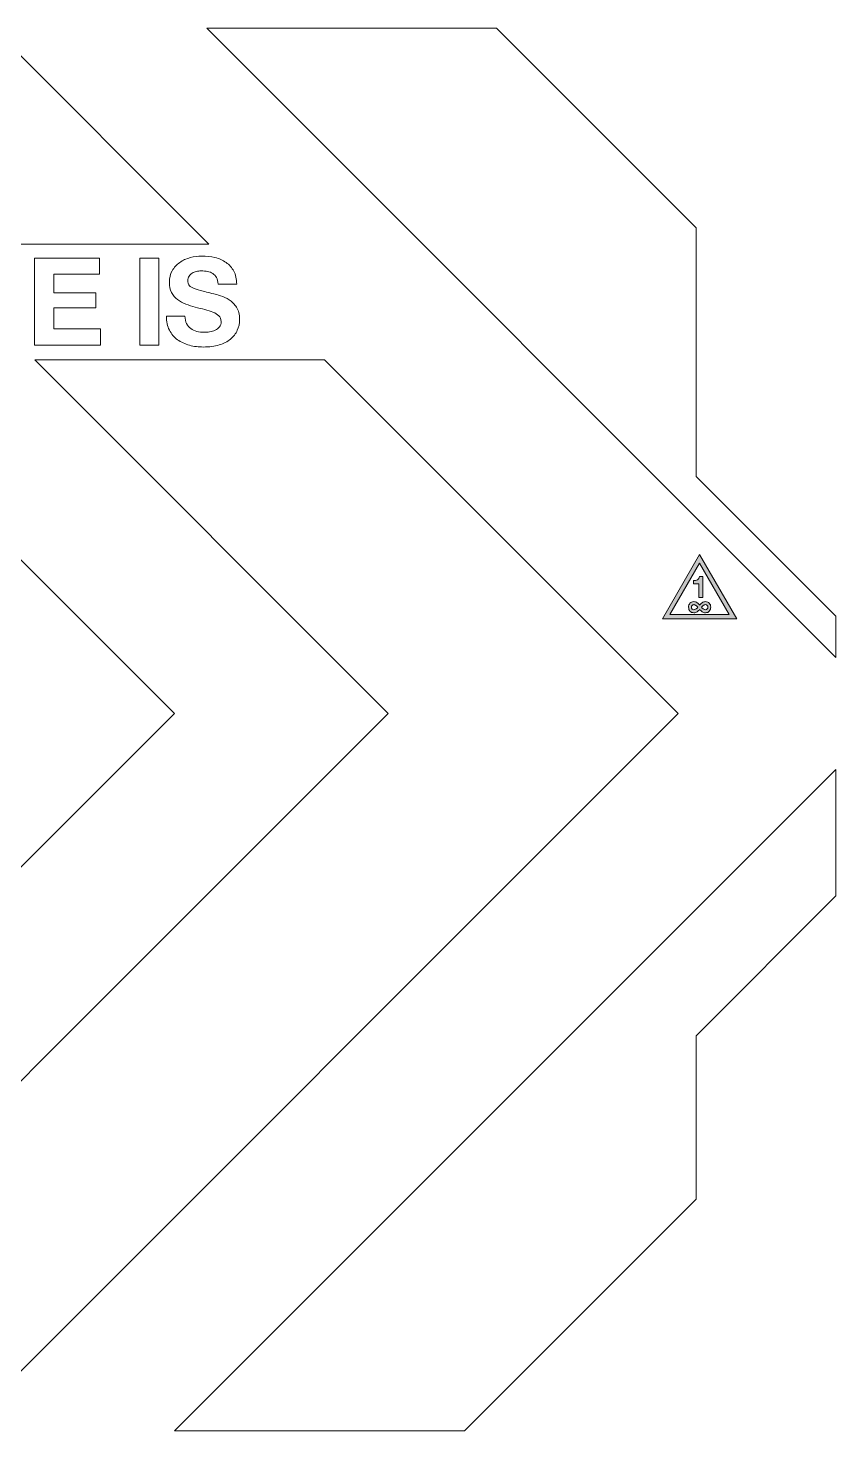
# Model space of a CAD drawing. Extents: x 460 to 1560, y 165 to 1069.
# Drawn here: x 1040 to 1560, y 165 to 1069 of the extents above; entities that cross this region are included whole.
import ezdxf

# ---------------------------------------------------------------- set-up
doc = ezdxf.new("R2010")
doc.units = 0
doc.header["$MEASUREMENT"] = 0
doc.layers.add('pyramid', color=7, linetype='Continuous', lineweight=0)

# ---------------------------------------------------------------- blocks, each defined once
blk = doc.blocks.new('Block_0')
at = {"layer": 'pyramid', "true_color": 0xcccccb, "transparency": 33554687}
h = blk.add_hatch(color=254, dxfattribs=at)
h.dxf.hatch_style = 2
edge = h.paths.add_edge_path()
edge.add_spline(control_points=[(1496.09, 688.18), (1496.09, 688.18), (1448.25, 688.18), (1448.25, 688.18), (1448.25, 688.18), (1472.17, 729.6), (1472.17, 729.6), (1472.17, 729.6), (1496.09, 688.18), (1496.09, 688.18)], knot_values=[0, 0, 0, 0, 1, 1, 1, 2, 2, 2, 3, 3, 3, 3], degree=3, periodic=0)
edge = h.paths.add_edge_path()
edge.add_spline(control_points=[(1453.07, 690.96), (1453.07, 690.96), (1491.27, 690.96), (1491.27, 690.96), (1491.27, 690.96), (1472.17, 724.04), (1472.17, 724.04), (1472.17, 724.04), (1453.07, 690.96), (1453.07, 690.96)], knot_values=[0, 0, 0, 0, 1, 1, 1, 2, 2, 2, 3, 3, 3, 3], degree=3, periodic=0)
edge.add_line((1453.07, 690.96), (1453.07, 690.96))
h = blk.add_hatch(color=254, dxfattribs=at)
h.dxf.hatch_style = 2
edge = h.paths.add_edge_path()
edge.add_spline(control_points=[(1471.55, 701.78), (1471.55, 701.78), (1471.55, 710.61), (1471.55, 710.61), (1471.55, 710.61), (1468.12, 710.61), (1468.12, 710.61), (1468.12, 710.61), (1468.12, 712.69), (1468.12, 712.69), (1468.6, 712.68), (1469.07, 712.71), (1469.51, 712.8), (1469.96, 712.88), (1470.36, 713.03), (1470.72, 713.24), (1471.08, 713.46), (1471.38, 713.74), (1471.63, 714.09), (1471.87, 714.44), (1472.03, 714.88), (1472.11, 715.39), (1472.11, 715.39), (1474.31, 715.39), (1474.31, 715.39), (1474.31, 715.39), (1474.31, 701.78), (1474.31, 701.78), (1474.31, 701.78), (1471.55, 701.78), (1471.55, 701.78)], knot_values=[0, 0, 0, 0, 1, 1, 1, 2, 2, 2, 3, 3, 3, 4, 4, 4, 5, 5, 5, 6, 6, 6, 7, 7, 7, 8, 8, 8, 9, 9, 9, 10, 10, 10, 10], degree=3, periodic=0)
h = blk.add_hatch(color=254, dxfattribs=at)
h.dxf.hatch_style = 2
edge = h.paths.add_edge_path()
edge.add_spline(control_points=[(1468.44, 692), (1467.91, 692), (1467.44, 692.09), (1467.02, 692.28), (1466.61, 692.47), (1466.25, 692.72), (1465.95, 693.04), (1465.66, 693.36), (1465.43, 693.74), (1465.27, 694.18), (1465.12, 694.62), (1465.04, 695.09), (1465.04, 695.6), (1465.04, 696.11), (1465.11, 696.58), (1465.26, 697.01), (1465.41, 697.44), (1465.63, 697.82), (1465.92, 698.14), (1466.2, 698.46), (1466.55, 698.71), (1466.97, 698.9), (1467.38, 699.08), (1467.85, 699.18), (1468.37, 699.18), (1468.79, 699.18), (1469.19, 699.11), (1469.54, 698.98), (1469.9, 698.85), (1470.23, 698.68), (1470.54, 698.47), (1470.84, 698.26), (1471.13, 698.01), (1471.39, 697.73), (1471.66, 697.45), (1471.92, 697.16), (1472.18, 696.84), (1472.43, 697.14), (1472.68, 697.43), (1472.95, 697.72), (1473.21, 698.01), (1473.5, 698.26), (1473.8, 698.47), (1474.11, 698.68), (1474.44, 698.85), (1474.8, 698.98), (1475.15, 699.11), (1475.54, 699.18), (1475.95, 699.18), (1476.47, 699.18), (1476.94, 699.09), (1477.36, 698.91), (1477.77, 698.73), (1478.12, 698.48), (1478.41, 698.16), (1478.69, 697.84), (1478.91, 697.47), (1479.07, 697.04), (1479.22, 696.61), (1479.3, 696.14), (1479.3, 695.64), (1479.3, 695.13), (1479.22, 694.66), (1479.07, 694.22), (1478.91, 693.78), (1478.69, 693.39), (1478.41, 693.06), (1478.12, 692.73), (1477.77, 692.47), (1477.35, 692.28), (1476.92, 692.09), (1476.45, 692), (1475.94, 692), (1475.53, 692), (1475.16, 692.06), (1474.81, 692.18), (1474.46, 692.31), (1474.13, 692.47), (1473.82, 692.67), (1473.52, 692.87), (1473.23, 693.11), (1472.96, 693.37), (1472.69, 693.64), (1472.43, 693.91), (1472.18, 694.2), (1471.91, 693.91), (1471.64, 693.64), (1471.38, 693.37), (1471.12, 693.11), (1470.85, 692.87), (1470.56, 692.67), (1470.26, 692.47), (1469.95, 692.31), (1469.6, 692.18), (1469.26, 692.06), (1468.87, 692), (1468.44, 692)], knot_values=[0, 0, 0, 0, 1, 1, 1, 2, 2, 2, 3, 3, 3, 4, 4, 4, 5, 5, 5, 6, 6, 6, 7, 7, 7, 8, 8, 8, 9, 9, 9, 10, 10, 10, 11, 11, 11, 12, 12, 12, 13, 13, 13, 14, 14, 14, 15, 15, 15, 16, 16, 16, 17, 17, 17, 18, 18, 18, 19, 19, 19, 20, 20, 20, 21, 21, 21, 22, 22, 22, 23, 23, 23, 24, 24, 24, 25, 25, 25, 26, 26, 26, 27, 27, 27, 28, 28, 28, 29, 29, 29, 30, 30, 30, 31, 31, 31, 32, 32, 32, 32], degree=3, periodic=0)
edge = h.paths.add_edge_path()
edge.add_spline(control_points=[(1468.43, 693.97), (1468.67, 693.97), (1468.92, 694.01), (1469.16, 694.11), (1469.41, 694.21), (1469.64, 694.33), (1469.86, 694.48), (1470.09, 694.63), (1470.29, 694.8), (1470.49, 694.99), (1470.68, 695.17), (1470.86, 695.36), (1471.01, 695.54), (1470.86, 695.71), (1470.68, 695.89), (1470.47, 696.1), (1470.26, 696.3), (1470.04, 696.48), (1469.82, 696.65), (1469.59, 696.82), (1469.35, 696.96), (1469.11, 697.07), (1468.86, 697.18), (1468.61, 697.23), (1468.37, 697.23), (1467.91, 697.23), (1467.55, 697.06), (1467.29, 696.72), (1467.02, 696.37), (1466.89, 695.99), (1466.89, 695.56), (1466.89, 695.09), (1467.02, 694.71), (1467.3, 694.41), (1467.57, 694.11), (1467.95, 693.97), (1468.43, 693.97)], knot_values=[0, 0, 0, 0, 1, 1, 1, 2, 2, 2, 3, 3, 3, 4, 4, 4, 5, 5, 5, 6, 6, 6, 7, 7, 7, 8, 8, 8, 9, 9, 9, 10, 10, 10, 11, 11, 11, 12, 12, 12, 12], degree=3, periodic=0)
edge.add_line((1468.43, 693.97), (1468.43, 693.97))
edge = h.paths.add_edge_path()
edge.add_spline(control_points=[(1475.97, 693.97), (1476.45, 693.97), (1476.82, 694.12), (1477.08, 694.43), (1477.34, 694.74), (1477.47, 695.13), (1477.47, 695.58), (1477.47, 696.03), (1477.33, 696.42), (1477.05, 696.75), (1476.77, 697.07), (1476.4, 697.23), (1475.92, 697.23), (1475.66, 697.23), (1475.41, 697.18), (1475.17, 697.07), (1474.93, 696.96), (1474.7, 696.82), (1474.49, 696.65), (1474.27, 696.48), (1474.07, 696.3), (1473.87, 696.1), (1473.68, 695.89), (1473.5, 695.71), (1473.35, 695.54), (1473.52, 695.35), (1473.7, 695.15), (1473.89, 694.97), (1474.09, 694.78), (1474.29, 694.61), (1474.51, 694.46), (1474.73, 694.31), (1474.97, 694.19), (1475.21, 694.1), (1475.45, 694.01), (1475.7, 693.97), (1475.97, 693.97)], knot_values=[0, 0, 0, 0, 1, 1, 1, 2, 2, 2, 3, 3, 3, 4, 4, 4, 5, 5, 5, 6, 6, 6, 7, 7, 7, 8, 8, 8, 9, 9, 9, 10, 10, 10, 11, 11, 11, 12, 12, 12, 12], degree=3, periodic=0)
edge.add_line((1475.97, 693.97), (1475.97, 693.97))
at = {"layer": 'pyramid', "color": 18, "lineweight": 0, "true_color": 0x000000}
for points in [[(1155.92, 929.46), (1016.83, 1068.55), (830.13, 1068.55), (969.22, 929.46)], [(1341.31, 1068.55), (1154.61, 1068.55), (1559.98, 663.19), (1559.98, 689.78), (1469.93, 779.83), (1469.93, 939.93)], [(1085.62, 920.4), (1085.62, 910.05), (1056.05, 910.05), (1056.05, 898.05), (1083.19, 898.05), (1083.19, 888.47), (1056.05, 888.47), (1056.05, 874.75), (1086.25, 874.75), (1086.25, 864.39), (1043.73, 864.39), (1043.73, 920.4)], [(1123.82, 920.4), (1123.82, 864.39), (1111.51, 864.39), (1111.51, 920.4)], [(906.04, 854.87), (719.34, 854.87), (947.08, 627.14), (485.04, 165.1), (671.74, 165.1), (1133.77, 627.14)], [(1230.51, 854.87), (1043.81, 854.87), (1271.55, 627.14), (809.51, 165.1), (996.21, 165.1), (1458.24, 627.14)], [(1496.09, 688.18), (1448.25, 688.18), (1472.17, 729.6)], [(1453.07, 690.96), (1491.27, 690.96), (1472.17, 724.04)], [(1469.93, 314.34), (1469.93, 419.63), (1559.98, 509.68), (1559.98, 591.09), (1133.98, 165.1), (1320.69, 165.1)]]:
    blk.add_lwpolyline(points, close=True, dxfattribs=at)
for points, knots in [([(1141.63, 878.2), (1142.31, 876.89), (1143.21, 875.83), (1144.33, 875.02), (1145.46, 874.21), (1146.78, 873.61), (1148.29, 873.22), (1149.81, 872.83), (1151.38, 872.63), (1153, 872.63), (1154.1, 872.63), (1155.28, 872.72), (1156.53, 872.9), (1157.79, 873.09), (1158.96, 873.44), (1160.06, 873.96), (1161.16, 874.49), (1162.07, 875.21), (1162.81, 876.12), (1163.54, 877.04), (1163.91, 878.2), (1163.91, 879.61), (1163.91, 881.13), (1163.42, 882.36), (1162.45, 883.3), (1161.48, 884.24), (1160.22, 885.02), (1158.65, 885.65), (1157.08, 886.28), (1155.3, 886.83), (1153.32, 887.3), (1151.33, 887.77), (1149.31, 888.29), (1147.27, 888.87), (1145.18, 889.39), (1143.14, 890.03), (1141.16, 890.79), (1139.17, 891.55), (1137.39, 892.53), (1135.82, 893.73), (1134.25, 894.93), (1132.98, 896.44), (1132.02, 898.24), (1131.05, 900.05), (1130.57, 902.23), (1130.57, 904.79), (1130.57, 907.67), (1131.18, 910.17), (1132.41, 912.28), (1133.64, 914.4), (1135.25, 916.17), (1137.23, 917.58), (1139.22, 918.99), (1141.47, 920.04), (1143.98, 920.72), (1146.49, 921.4), (1149, 921.74), (1151.51, 921.74), (1154.44, 921.74), (1157.25, 921.41), (1159.94, 920.76), (1162.64, 920.1), (1165.03, 919.04), (1167.12, 917.58), (1169.21, 916.11), (1170.87, 914.25), (1172.1, 911.97), (1173.33, 909.69), (1173.95, 906.94), (1173.95, 903.69), (1173.95, 903.69), (1162.02, 903.69), (1162.02, 903.69), (1161.92, 905.37), (1161.56, 906.75), (1160.96, 907.85), (1160.36, 908.95), (1159.56, 909.81), (1158.57, 910.44), (1157.58, 911.07), (1156.44, 911.51), (1155.16, 911.77), (1153.88, 912.03), (1152.48, 912.17), (1150.96, 912.17), (1149.97, 912.17), (1148.97, 912.06), (1147.98, 911.85), (1146.99, 911.64), (1146.09, 911.28), (1145.27, 910.75), (1144.46, 910.23), (1143.8, 909.58), (1143.27, 908.79), (1142.75, 908.01), (1142.49, 907.01), (1142.49, 905.81), (1142.49, 904.71), (1142.7, 903.82), (1143.12, 903.14), (1143.54, 902.46), (1144.36, 901.84), (1145.59, 901.26), (1146.82, 900.69), (1148.52, 900.11), (1150.69, 899.54), (1152.86, 898.96), (1155.69, 898.23), (1159.2, 897.34), (1160.24, 897.13), (1161.69, 896.75), (1163.55, 896.2), (1165.41, 895.65), (1167.25, 894.78), (1169.08, 893.57), (1170.91, 892.37), (1172.49, 890.76), (1173.83, 888.75), (1175.16, 886.74), (1175.83, 884.16), (1175.83, 881.02), (1175.83, 878.46), (1175.33, 876.08), (1174.34, 873.89), (1173.34, 871.69), (1171.87, 869.79), (1169.91, 868.2), (1167.95, 866.6), (1165.51, 865.36), (1162.61, 864.47), (1159.71, 863.58), (1156.35, 863.14), (1152.53, 863.14), (1149.44, 863.14), (1146.45, 863.52), (1143.55, 864.27), (1140.65, 865.03), (1138.08, 866.22), (1135.86, 867.84), (1133.64, 869.47), (1131.87, 871.53), (1130.57, 874.04), (1129.26, 876.55), (1128.63, 879.53), (1128.68, 882.98), (1128.68, 882.98), (1140.61, 882.98), (1140.61, 882.98), (1140.61, 881.1), (1140.95, 879.51), (1141.63, 878.2)], [0, 0, 0, 0, 1, 1, 1, 2, 2, 2, 3, 3, 3, 4, 4, 4, 5, 5, 5, 6, 6, 6, 7, 7, 7, 8, 8, 8, 9, 9, 9, 10, 10, 10, 11, 11, 11, 12, 12, 12, 13, 13, 13, 14, 14, 14, 15, 15, 15, 16, 16, 16, 17, 17, 17, 18, 18, 18, 19, 19, 19, 20, 20, 20, 21, 21, 21, 22, 22, 22, 23, 23, 23, 24, 24, 24, 25, 25, 25, 26, 26, 26, 27, 27, 27, 28, 28, 28, 29, 29, 29, 30, 30, 30, 31, 31, 31, 32, 32, 32, 33, 33, 33, 34, 34, 34, 35, 35, 35, 36, 36, 36, 37, 37, 37, 38, 38, 38, 39, 39, 39, 40, 40, 40, 41, 41, 41, 42, 42, 42, 43, 43, 43, 44, 44, 44, 45, 45, 45, 46, 46, 46, 47, 47, 47, 48, 48, 48, 49, 49, 49, 50, 50, 50, 50]), ([(1471.55, 701.78), (1471.55, 701.78), (1471.55, 710.61), (1471.55, 710.61), (1471.55, 710.61), (1468.12, 710.61), (1468.12, 710.61), (1468.12, 710.61), (1468.12, 712.69), (1468.12, 712.69), (1468.6, 712.68), (1469.07, 712.71), (1469.51, 712.8), (1469.96, 712.88), (1470.36, 713.03), (1470.72, 713.24), (1471.08, 713.46), (1471.38, 713.74), (1471.63, 714.09), (1471.87, 714.44), (1472.03, 714.88), (1472.11, 715.39), (1472.11, 715.39), (1474.31, 715.39), (1474.31, 715.39), (1474.31, 715.39), (1474.31, 701.78), (1474.31, 701.78), (1474.31, 701.78), (1471.55, 701.78), (1471.55, 701.78)], [0, 0, 0, 0, 1, 1, 1, 2, 2, 2, 3, 3, 3, 4, 4, 4, 5, 5, 5, 6, 6, 6, 7, 7, 7, 8, 8, 8, 9, 9, 9, 10, 10, 10, 10]), ([(1468.44, 692), (1467.91, 692), (1467.44, 692.09), (1467.02, 692.28), (1466.61, 692.47), (1466.25, 692.72), (1465.95, 693.04), (1465.66, 693.36), (1465.43, 693.74), (1465.27, 694.18), (1465.12, 694.62), (1465.04, 695.09), (1465.04, 695.6), (1465.04, 696.11), (1465.11, 696.58), (1465.26, 697.01), (1465.41, 697.44), (1465.63, 697.82), (1465.92, 698.14), (1466.2, 698.46), (1466.55, 698.71), (1466.97, 698.9), (1467.38, 699.08), (1467.85, 699.18), (1468.37, 699.18), (1468.79, 699.18), (1469.19, 699.11), (1469.54, 698.98), (1469.9, 698.85), (1470.23, 698.68), (1470.54, 698.47), (1470.84, 698.26), (1471.13, 698.01), (1471.39, 697.73), (1471.66, 697.45), (1471.92, 697.16), (1472.18, 696.84), (1472.43, 697.14), (1472.68, 697.43), (1472.95, 697.72), (1473.21, 698.01), (1473.5, 698.26), (1473.8, 698.47), (1474.11, 698.68), (1474.44, 698.85), (1474.8, 698.98), (1475.15, 699.11), (1475.54, 699.18), (1475.95, 699.18), (1476.47, 699.18), (1476.94, 699.09), (1477.36, 698.91), (1477.77, 698.73), (1478.12, 698.48), (1478.41, 698.16), (1478.69, 697.84), (1478.91, 697.47), (1479.07, 697.04), (1479.22, 696.61), (1479.3, 696.14), (1479.3, 695.64), (1479.3, 695.13), (1479.22, 694.66), (1479.07, 694.22), (1478.91, 693.78), (1478.69, 693.39), (1478.41, 693.06), (1478.12, 692.73), (1477.77, 692.47), (1477.35, 692.28), (1476.92, 692.09), (1476.45, 692), (1475.94, 692), (1475.53, 692), (1475.16, 692.06), (1474.81, 692.18), (1474.46, 692.31), (1474.13, 692.47), (1473.82, 692.67), (1473.52, 692.87), (1473.23, 693.11), (1472.96, 693.37), (1472.69, 693.64), (1472.43, 693.91), (1472.18, 694.2), (1471.91, 693.91), (1471.64, 693.64), (1471.38, 693.37), (1471.12, 693.11), (1470.85, 692.87), (1470.56, 692.67), (1470.26, 692.47), (1469.95, 692.31), (1469.6, 692.18), (1469.26, 692.06), (1468.87, 692), (1468.44, 692)], [0, 0, 0, 0, 1, 1, 1, 2, 2, 2, 3, 3, 3, 4, 4, 4, 5, 5, 5, 6, 6, 6, 7, 7, 7, 8, 8, 8, 9, 9, 9, 10, 10, 10, 11, 11, 11, 12, 12, 12, 13, 13, 13, 14, 14, 14, 15, 15, 15, 16, 16, 16, 17, 17, 17, 18, 18, 18, 19, 19, 19, 20, 20, 20, 21, 21, 21, 22, 22, 22, 23, 23, 23, 24, 24, 24, 25, 25, 25, 26, 26, 26, 27, 27, 27, 28, 28, 28, 29, 29, 29, 30, 30, 30, 31, 31, 31, 32, 32, 32, 32]), ([(1468.43, 693.97), (1468.67, 693.97), (1468.92, 694.01), (1469.16, 694.11), (1469.41, 694.21), (1469.64, 694.33), (1469.86, 694.48), (1470.09, 694.63), (1470.29, 694.8), (1470.49, 694.99), (1470.68, 695.17), (1470.86, 695.36), (1471.01, 695.54), (1470.86, 695.71), (1470.68, 695.89), (1470.47, 696.1), (1470.26, 696.3), (1470.04, 696.48), (1469.82, 696.65), (1469.59, 696.82), (1469.35, 696.96), (1469.11, 697.07), (1468.86, 697.18), (1468.61, 697.23), (1468.37, 697.23), (1467.91, 697.23), (1467.55, 697.06), (1467.29, 696.72), (1467.02, 696.37), (1466.89, 695.99), (1466.89, 695.56), (1466.89, 695.09), (1467.02, 694.71), (1467.3, 694.41), (1467.57, 694.11), (1467.95, 693.97), (1468.43, 693.97)], [0, 0, 0, 0, 1, 1, 1, 2, 2, 2, 3, 3, 3, 4, 4, 4, 5, 5, 5, 6, 6, 6, 7, 7, 7, 8, 8, 8, 9, 9, 9, 10, 10, 10, 11, 11, 11, 12, 12, 12, 12]), ([(1475.97, 693.97), (1476.45, 693.97), (1476.82, 694.12), (1477.08, 694.43), (1477.34, 694.74), (1477.47, 695.13), (1477.47, 695.58), (1477.47, 696.03), (1477.33, 696.42), (1477.05, 696.75), (1476.77, 697.07), (1476.4, 697.23), (1475.92, 697.23), (1475.66, 697.23), (1475.41, 697.18), (1475.17, 697.07), (1474.93, 696.96), (1474.7, 696.82), (1474.49, 696.65), (1474.27, 696.48), (1474.07, 696.3), (1473.87, 696.1), (1473.68, 695.89), (1473.5, 695.71), (1473.35, 695.54), (1473.52, 695.35), (1473.7, 695.15), (1473.89, 694.97), (1474.09, 694.78), (1474.29, 694.61), (1474.51, 694.46), (1474.73, 694.31), (1474.97, 694.19), (1475.21, 694.1), (1475.45, 694.01), (1475.7, 693.97), (1475.97, 693.97)], [0, 0, 0, 0, 1, 1, 1, 2, 2, 2, 3, 3, 3, 4, 4, 4, 5, 5, 5, 6, 6, 6, 7, 7, 7, 8, 8, 8, 9, 9, 9, 10, 10, 10, 11, 11, 11, 12, 12, 12, 12])]:
    blk.add_open_spline(points, degree=3, knots=knots, dxfattribs=at)
at = {"layer": 'pyramid'}
for points, knots in [([(1496.09, 688.18), (1496.09, 688.18), (1448.25, 688.18), (1448.25, 688.18), (1448.25, 688.18), (1472.17, 729.6), (1472.17, 729.6), (1472.17, 729.6), (1496.09, 688.18), (1496.09, 688.18)], [0, 0, 0, 0, 1, 1, 1, 2, 2, 2, 3, 3, 3, 3]), ([(1453.07, 690.96), (1453.07, 690.96), (1491.27, 690.96), (1491.27, 690.96), (1491.27, 690.96), (1472.17, 724.04), (1472.17, 724.04), (1472.17, 724.04), (1453.07, 690.96), (1453.07, 690.96)], [0, 0, 0, 0, 1, 1, 1, 2, 2, 2, 3, 3, 3, 3]), ([(1471.55, 701.78), (1471.55, 701.78), (1471.55, 710.61), (1471.55, 710.61), (1471.55, 710.61), (1468.12, 710.61), (1468.12, 710.61), (1468.12, 710.61), (1468.12, 712.69), (1468.12, 712.69), (1468.6, 712.68), (1469.07, 712.71), (1469.51, 712.8), (1469.96, 712.88), (1470.36, 713.03), (1470.72, 713.24), (1471.08, 713.46), (1471.38, 713.74), (1471.63, 714.09), (1471.87, 714.44), (1472.03, 714.88), (1472.11, 715.39), (1472.11, 715.39), (1474.31, 715.39), (1474.31, 715.39), (1474.31, 715.39), (1474.31, 701.78), (1474.31, 701.78), (1474.31, 701.78), (1471.55, 701.78), (1471.55, 701.78)], [0, 0, 0, 0, 1, 1, 1, 2, 2, 2, 3, 3, 3, 4, 4, 4, 5, 5, 5, 6, 6, 6, 7, 7, 7, 8, 8, 8, 9, 9, 9, 10, 10, 10, 10]), ([(1468.44, 692), (1467.91, 692), (1467.44, 692.09), (1467.02, 692.28), (1466.61, 692.47), (1466.25, 692.72), (1465.95, 693.04), (1465.66, 693.36), (1465.43, 693.74), (1465.27, 694.18), (1465.12, 694.62), (1465.04, 695.09), (1465.04, 695.6), (1465.04, 696.11), (1465.11, 696.58), (1465.26, 697.01), (1465.41, 697.44), (1465.63, 697.82), (1465.92, 698.14), (1466.2, 698.46), (1466.55, 698.71), (1466.97, 698.9), (1467.38, 699.08), (1467.85, 699.18), (1468.37, 699.18), (1468.79, 699.18), (1469.19, 699.11), (1469.54, 698.98), (1469.9, 698.85), (1470.23, 698.68), (1470.54, 698.47), (1470.84, 698.26), (1471.13, 698.01), (1471.39, 697.73), (1471.66, 697.45), (1471.92, 697.16), (1472.18, 696.84), (1472.43, 697.14), (1472.68, 697.43), (1472.95, 697.72), (1473.21, 698.01), (1473.5, 698.26), (1473.8, 698.47), (1474.11, 698.68), (1474.44, 698.85), (1474.8, 698.98), (1475.15, 699.11), (1475.54, 699.18), (1475.95, 699.18), (1476.47, 699.18), (1476.94, 699.09), (1477.36, 698.91), (1477.77, 698.73), (1478.12, 698.48), (1478.41, 698.16), (1478.69, 697.84), (1478.91, 697.47), (1479.07, 697.04), (1479.22, 696.61), (1479.3, 696.14), (1479.3, 695.64), (1479.3, 695.13), (1479.22, 694.66), (1479.07, 694.22), (1478.91, 693.78), (1478.69, 693.39), (1478.41, 693.06), (1478.12, 692.73), (1477.77, 692.47), (1477.35, 692.28), (1476.92, 692.09), (1476.45, 692), (1475.94, 692), (1475.53, 692), (1475.16, 692.06), (1474.81, 692.18), (1474.46, 692.31), (1474.13, 692.47), (1473.82, 692.67), (1473.52, 692.87), (1473.23, 693.11), (1472.96, 693.37), (1472.69, 693.64), (1472.43, 693.91), (1472.18, 694.2), (1471.91, 693.91), (1471.64, 693.64), (1471.38, 693.37), (1471.12, 693.11), (1470.85, 692.87), (1470.56, 692.67), (1470.26, 692.47), (1469.95, 692.31), (1469.6, 692.18), (1469.26, 692.06), (1468.87, 692), (1468.44, 692)], [0, 0, 0, 0, 1, 1, 1, 2, 2, 2, 3, 3, 3, 4, 4, 4, 5, 5, 5, 6, 6, 6, 7, 7, 7, 8, 8, 8, 9, 9, 9, 10, 10, 10, 11, 11, 11, 12, 12, 12, 13, 13, 13, 14, 14, 14, 15, 15, 15, 16, 16, 16, 17, 17, 17, 18, 18, 18, 19, 19, 19, 20, 20, 20, 21, 21, 21, 22, 22, 22, 23, 23, 23, 24, 24, 24, 25, 25, 25, 26, 26, 26, 27, 27, 27, 28, 28, 28, 29, 29, 29, 30, 30, 30, 31, 31, 31, 32, 32, 32, 32]), ([(1468.43, 693.97), (1468.67, 693.97), (1468.92, 694.01), (1469.16, 694.11), (1469.41, 694.21), (1469.64, 694.33), (1469.86, 694.48), (1470.09, 694.63), (1470.29, 694.8), (1470.49, 694.99), (1470.68, 695.17), (1470.86, 695.36), (1471.01, 695.54), (1470.86, 695.71), (1470.68, 695.89), (1470.47, 696.1), (1470.26, 696.3), (1470.04, 696.48), (1469.82, 696.65), (1469.59, 696.82), (1469.35, 696.96), (1469.11, 697.07), (1468.86, 697.18), (1468.61, 697.23), (1468.37, 697.23), (1467.91, 697.23), (1467.55, 697.06), (1467.29, 696.72), (1467.02, 696.37), (1466.89, 695.99), (1466.89, 695.56), (1466.89, 695.09), (1467.02, 694.71), (1467.3, 694.41), (1467.57, 694.11), (1467.95, 693.97), (1468.43, 693.97)], [0, 0, 0, 0, 1, 1, 1, 2, 2, 2, 3, 3, 3, 4, 4, 4, 5, 5, 5, 6, 6, 6, 7, 7, 7, 8, 8, 8, 9, 9, 9, 10, 10, 10, 11, 11, 11, 12, 12, 12, 12]), ([(1475.97, 693.97), (1476.45, 693.97), (1476.82, 694.12), (1477.08, 694.43), (1477.34, 694.74), (1477.47, 695.13), (1477.47, 695.58), (1477.47, 696.03), (1477.33, 696.42), (1477.05, 696.75), (1476.77, 697.07), (1476.4, 697.23), (1475.92, 697.23), (1475.66, 697.23), (1475.41, 697.18), (1475.17, 697.07), (1474.93, 696.96), (1474.7, 696.82), (1474.49, 696.65), (1474.27, 696.48), (1474.07, 696.3), (1473.87, 696.1), (1473.68, 695.89), (1473.5, 695.71), (1473.35, 695.54), (1473.52, 695.35), (1473.7, 695.15), (1473.89, 694.97), (1474.09, 694.78), (1474.29, 694.61), (1474.51, 694.46), (1474.73, 694.31), (1474.97, 694.19), (1475.21, 694.1), (1475.45, 694.01), (1475.7, 693.97), (1475.97, 693.97)], [0, 0, 0, 0, 1, 1, 1, 2, 2, 2, 3, 3, 3, 4, 4, 4, 5, 5, 5, 6, 6, 6, 7, 7, 7, 8, 8, 8, 9, 9, 9, 10, 10, 10, 11, 11, 11, 12, 12, 12, 12])]:
    blk.add_open_spline(points, degree=3, knots=knots, dxfattribs=at)

msp = doc.modelspace()

# ---------------------------------------------------------------- block references
at = {"layer": 'pyramid'}
msp.add_blockref('Block_0', (0, 0), dxfattribs=at)

doc.saveas('drawing.dxf')
